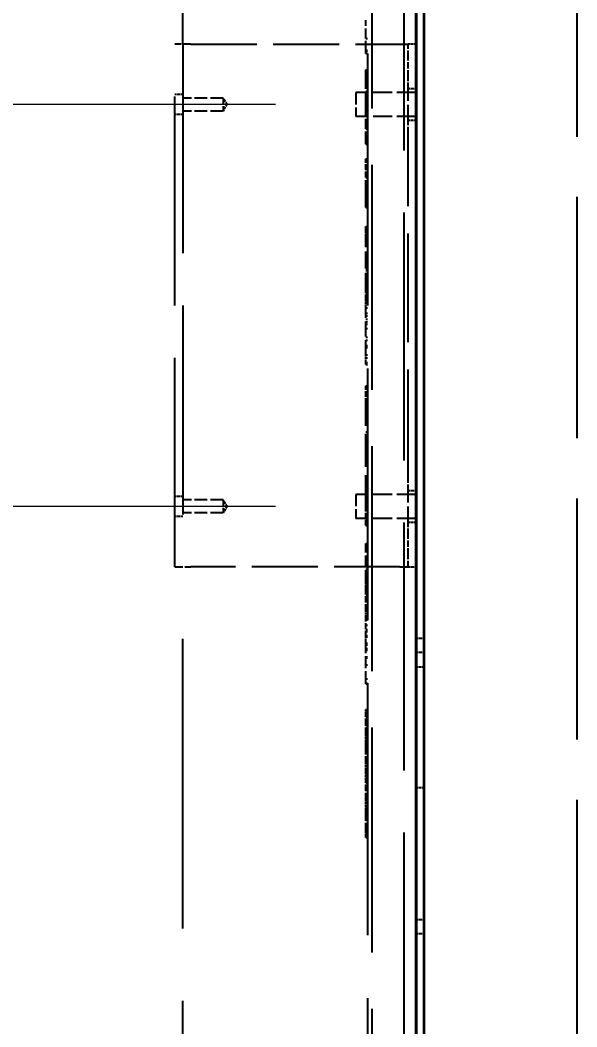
# Model space of a CAD drawing. Header units: millimetres. Extents: x 200 to 5740, y 200 to 4000.
# Drawn here: x 1855.9 to 1994.4, y 3194 to 3444.5 of the extents above; entities that cross this region are included whole.
import ezdxf

# ---------------------------------------------------------------- set-up
doc = ezdxf.new("R2010")
doc.units = ezdxf.units.MM
doc.header["$LTSCALE"] = 20
doc.linetypes.add('DASHED', pattern=[0.2067, 0.1654, -0.0413])
for name, color, linetype, lineweight in [('可見 (ISO)', 7, 'Continuous', 35), ('標註 (ISO)', 7, 'Continuous', 18), ('隱藏 (ISO)', 7, 'DASHED', 25)]:
    doc.layers.add(name, color=color, linetype=linetype, lineweight=lineweight)
doc.styles.add('註記文字 (JIS)', font='kaiu.ttf')
doc.dimstyles.new('預設 (JIS)', dxfattribs={"dimscale": 20, "dimtxt": 3, "dimasz": 3, "dimexe": 2, "dimexo": 1, "dimgap": 0.8, "dimtad": 1, "dimrnd": 1e-08, "dimdsep": 46, "dimtxsty": '註記文字 (JIS)', "dimblk": 'Filled-1', "dimcen": 0.09, "dimdle": 10, "dimclrd": 256, "dimclre": 256, "dimclrt": 256, "dimadec": 0, "dimazin": 2, "dimtfac": 0.833333, "dimtmove": 0, "dimatfit": 3, "dimfxl": 0, "dimtolj": 1, "dimtzin": 0, "dimlwd": -1, "dimlwe": -1, "dimarcsym": 0})

# ---------------------------------------------------------------- blocks, each defined once
blk = doc.blocks.new('Filled-1')
at = {"color": 0}
for p, q in [((0, 0), (-1, 0.1667)), ((-1, 0.1667), (-1, -0.1667)), ((-1, 0), (0, 0)), ((-1, -0.1667), (0, 0))]:
    blk.add_line(p, q, dxfattribs=at)
at = {"color": 0, "flags": 128}
blk.add_lwpolyline([(-1, -0.1667), (0, 0)], dxfattribs=at)
at = {"color": 0}
blk.add_solid([(-1, -0.1667), (0, 0), (-1, 0.1667), (-1, -0.1667)], dxfattribs=at)
blk = doc.blocks.new('*D24')
at = {"layer": 'Defpoints', "color": 0}
for p in [(1939.39, 3423.5), (1792.6, 3323.5), (1939.39, 3323.5)]:
    blk.add_point(p, dxfattribs=at)
at = {"layer": '標註 (ISO)'}
for p, q in [((1792.6, 3483.5), (1792.6, 3543.5)), ((1919.39, 3423.5), (1752.6, 3423.5)), ((1792.6, 3423.5), (1792.6, 3323.5)), ((1919.39, 3323.5), (1752.6, 3323.5)), ((1792.6, 3263.5), (1792.6, 3203.5))]:
    blk.add_line(p, q, dxfattribs=at)
at = {"layer": '標註 (ISO)', "xscale": 60, "yscale": 60, "zscale": 60}
for p, rotation in [((1792.6, 3423.5), 270), ((1792.6, 3323.5), 90)]:
    blk.add_blockref('Filled-1', p, dxfattribs=dict(at, rotation=rotation))
at = {"layer": '標註 (ISO)', "insert": (1712.62, 3317.31), "char_height": 60, "attachment_point": 1, "rotation": 90, "style": '註記文字 (JIS)'}
blk.add_mtext('\\A1;100', dxfattribs=at)
blk = doc.blocks.new('*D25')
at = {"layer": 'Defpoints', "color": 0}
for p in [(1651.42, 3623.5), (1896.39, 3623.5), (1896.39, 3123.5)]:
    blk.add_point(p, dxfattribs=at)
at = {"layer": '標註 (ISO)'}
for p, q in [((1876.39, 3623.5), (1611.42, 3623.5)), ((1651.42, 3183.5), (1651.42, 3563.5)), ((1876.39, 3123.5), (1611.42, 3123.5))]:
    blk.add_line(p, q, dxfattribs=at)
at = {"layer": '標註 (ISO)', "xscale": 60, "yscale": 60, "zscale": 60}
for p, rotation in [((1651.42, 3623.5), 90), ((1651.42, 3123.5), 270)]:
    blk.add_blockref('Filled-1', p, dxfattribs=dict(at, rotation=rotation))
at = {"layer": '標註 (ISO)', "insert": (1568.14, 3275.73), "char_height": 60, "attachment_point": 1, "rotation": 90, "style": '註記文字 (JIS)'}
blk.add_mtext('\\A1;\\f標楷體|b0|i0;\\H59.9909;※500', dxfattribs=at)

msp = doc.modelspace()

# ---------------------------------------------------------------- linework, layer by layer
at = {"layer": '可見 (ISO)'}
for p, q in [((1954.317, 3671.002), (1954.317, 3076.002)), ((1954.388, 3671.002), (1954.388, 3076.002)), ((1956.388, 3076.002), (1956.388, 3671.002)), ((1954.388, 3426.502), (1954.317, 3426.502)), ((1954.388, 3420.502), (1954.317, 3420.502)), ((1954.388, 3326.502), (1954.317, 3326.502)), ((1954.388, 3320.502), (1954.317, 3320.502))]:
    msp.add_line(p, q, dxfattribs=at)
at = {"layer": '隱藏 (ISO)', "ltscale": 18.660585}
msp.add_line((1951.388, 3103.502), (1951.388, 3643.502), dxfattribs=at)
at = {"layer": '隱藏 (ISO)', "ltscale": 21.770681}
for p, q in [((1896.388, 3438.502), (1896.388, 3618.502)), ((1896.388, 3128.502), (1896.388, 3308.502))]:
    msp.add_line(p, q, dxfattribs=at)
at = {"layer": '隱藏 (ISO)', "ltscale": 16.932753}
msp.add_line((1943.388, 3618.502), (1943.388, 3128.502), dxfattribs=at)
at = {"layer": '隱藏 (ISO)', "ltscale": 18.948557}
msp.add_line((1942.388, 3138.502), (1942.388, 3608.502), dxfattribs=at)
at = {"layer": '隱藏 (ISO)', "ltscale": 18.142235}
msp.add_line((1994.388, 3550.502), (1994.388, 3100.502), dxfattribs=at)
at = {"layer": '隱藏 (ISO)', "ltscale": 0.756515}
for p, q in [((1941.888, 3436.823), (1941.888, 3444.506)), ((1941.888, 3414.311), (1941.888, 3421.994))]:
    msp.add_line(p, q, dxfattribs=at)
at = {"layer": '隱藏 (ISO)', "ltscale": 0.047517}
for p, q in [((1941.888, 3439.96), (1942.388, 3439.96)), ((1941.888, 3437.042), (1942.388, 3437.042)), ((1941.888, 3436.823), (1942.388, 3436.823)), ((1941.888, 3436.191), (1942.388, 3436.191)), ((1941.888, 3432.18), (1942.388, 3432.18)), ((1941.888, 3430.94), (1942.388, 3430.94)), ((1941.888, 3426.856), (1942.388, 3426.856)), ((1941.888, 3417.447), (1942.388, 3417.447)), ((1941.888, 3414.53), (1942.388, 3414.53)), ((1941.888, 3414.311), (1942.388, 3414.311)), ((1941.888, 3413.679), (1942.388, 3413.679)), ((1941.888, 3409.984), (1942.388, 3409.984)), ((1941.888, 3405.365), (1942.388, 3405.365)), ((1941.888, 3401.402), (1942.388, 3401.402)), ((1941.888, 3397.853), (1942.388, 3397.853)), ((1941.888, 3393.165), (1942.388, 3393.165)), ((1941.888, 3392.625), (1942.388, 3392.625)), ((1941.888, 3391.337), (1942.388, 3391.337)), ((1941.888, 3390.899), (1942.388, 3390.899)), ((1941.888, 3388.401), (1942.388, 3388.401)), ((1941.888, 3388.247), (1942.388, 3388.247)), ((1941.888, 3386.676), (1942.388, 3386.676)), ((1941.888, 3386.161), (1942.388, 3386.161)), ((1941.888, 3385.208), (1942.388, 3385.208)), ((1941.888, 3384.384), (1942.388, 3384.384)), ((1941.888, 3383.122), (1942.388, 3383.122)), ((1941.888, 3382.607), (1942.388, 3382.607)), ((1941.888, 3382.17), (1942.388, 3382.17)), ((1941.888, 3380.264), (1942.388, 3380.264)), ((1941.888, 3379.26), (1942.388, 3379.26)), ((1941.888, 3377.56), (1942.388, 3377.56)), ((1941.888, 3377.328), (1942.388, 3377.328)), ((1941.888, 3376.35), (1942.388, 3376.35)), ((1941.888, 3374.985), (1942.388, 3374.985)), ((1941.888, 3374.753), (1942.388, 3374.753)), ((1941.888, 3374.676), (1942.388, 3374.676)), ((1941.888, 3372.951), (1942.388, 3372.951)), ((1941.888, 3371.586), (1942.388, 3371.586)), ((1941.888, 3370.916), (1942.388, 3370.916)), ((1941.888, 3370.067), (1942.388, 3370.067)), ((1941.888, 3369.397), (1942.388, 3369.397)), ((1941.888, 3368.856), (1942.388, 3368.856)), ((1941.888, 3367.801), (1942.388, 3367.801)), ((1941.888, 3365.637), (1942.388, 3365.637)), ((1941.888, 3364.839), (1942.388, 3364.839)), ((1941.888, 3363.577), (1942.388, 3363.577)), ((1941.888, 3363.088), (1942.388, 3363.088)), ((1941.888, 3361.183), (1942.388, 3361.183)), ((1941.888, 3360.513), (1942.388, 3360.513)), ((1941.888, 3359.328), (1942.388, 3359.328)), ((1941.888, 3358.839), (1942.388, 3358.839)), ((1941.888, 3353.509), (1942.388, 3353.509)), ((1941.888, 3353.406), (1942.388, 3353.406)), ((1941.888, 3351.758), (1942.388, 3351.758)), ((1941.888, 3349.105), (1942.388, 3349.105)), ((1941.888, 3343.981), (1942.388, 3343.981)), ((1941.888, 3342.075), (1942.388, 3342.075)), ((1941.888, 3337.311), (1942.388, 3337.311)), ((1941.888, 3335.174), (1942.388, 3335.174)), ((1941.888, 3330.487), (1942.388, 3330.487)), ((1941.888, 3328.556), (1942.388, 3328.556)), ((1941.888, 3323.122), (1942.388, 3323.122)), ((1941.888, 3320.316), (1942.388, 3320.316)), ((1941.888, 3318.848), (1942.388, 3318.848)), ((1941.888, 3318.719), (1942.388, 3318.719)), ((1941.888, 3314.264), (1942.388, 3314.264)), ((1941.888, 3314.032), (1942.388, 3314.032)), ((1941.888, 3314.007), (1942.388, 3314.007)), ((1941.888, 3313.054), (1942.388, 3313.054)), ((1941.888, 3309.474), (1942.388, 3309.474)), ((1941.888, 3307.852), (1942.388, 3307.852)), ((1941.888, 3307.44), (1942.388, 3307.44)), ((1941.888, 3305.869), (1942.388, 3305.869)), ((1941.888, 3305.637), (1942.388, 3305.637)), ((1941.888, 3304.685), (1942.388, 3304.685)), ((1941.888, 3304.35), (1942.388, 3304.35)), ((1941.888, 3302.65), (1942.388, 3302.65)), ((1941.888, 3302.135), (1942.388, 3302.135)), ((1941.888, 3301.749), (1942.388, 3301.749)), ((1941.888, 3301.311), (1942.388, 3301.311)), ((1941.888, 3297.835), (1942.388, 3297.835)), ((1941.888, 3297.603), (1942.388, 3297.603)), ((1941.888, 3295.904), (1942.388, 3295.904)), ((1941.888, 3295.749), (1942.388, 3295.749)), ((1941.888, 3295.26), (1942.388, 3295.26)), ((1941.888, 3293.972), (1942.388, 3293.972)), ((1941.888, 3292.916), (1942.388, 3292.916)), ((1941.888, 3292.376), (1942.388, 3292.376)), ((1941.888, 3291.423), (1942.388, 3291.423)), ((1941.888, 3291.062), (1942.388, 3291.062)), ((1941.888, 3289.492), (1942.388, 3289.492)), ((1941.888, 3289.054), (1942.388, 3289.054)), ((1941.888, 3288.152), (1942.388, 3288.152)), ((1941.888, 3287.766), (1942.388, 3287.766)), ((1941.888, 3286.118), (1942.388, 3286.118)), ((1941.888, 3285.835), (1942.388, 3285.835)), ((1941.888, 3284.11), (1942.388, 3284.11)), ((1941.888, 3280.607), (1942.388, 3280.607)), ((1941.888, 3279.5), (1942.388, 3279.5)), ((1941.888, 3279.346), (1942.388, 3279.346)), ((1941.888, 3272.985), (1942.388, 3272.985)), ((1941.888, 3272.908), (1942.388, 3272.908)), ((1941.888, 3272.702), (1942.388, 3272.702)), ((1941.888, 3272.625), (1942.388, 3272.625)), ((1941.888, 3271.723), (1942.388, 3271.723)), ((1941.888, 3271.363), (1942.388, 3271.363)), ((1941.888, 3271.157), (1942.388, 3271.157)), ((1941.888, 3270.848), (1942.388, 3270.848)), ((1941.888, 3269.097), (1942.388, 3269.097)), ((1941.888, 3268.504), (1942.388, 3268.504)), ((1941.888, 3267.088), (1942.388, 3267.088)), ((1941.888, 3266.779), (1942.388, 3266.779)), ((1941.888, 3266.736), (1942.388, 3266.736)), ((1941.888, 3266.728), (1942.388, 3266.728)), ((1941.888, 3266.522), (1942.388, 3266.522)), ((1941.888, 3266.496), (1942.388, 3266.496)), ((1941.888, 3266.161), (1942.388, 3266.161)), ((1941.888, 3265.698), (1942.388, 3265.698)), ((1941.888, 3265.183), (1942.388, 3265.183)), ((1941.888, 3264.822), (1942.388, 3264.822)), ((1941.888, 3264.667), (1942.388, 3264.667)), ((1941.888, 3262.17), (1942.388, 3262.17)), ((1941.888, 3260.496), (1942.388, 3260.496)), ((1941.888, 3259.672), (1942.388, 3259.672)), ((1941.888, 3258.281), (1942.388, 3258.281)), ((1941.888, 3257.921), (1942.388, 3257.921)), ((1941.888, 3256.942), (1942.388, 3256.942)), ((1941.888, 3256.53), (1942.388, 3256.53)), ((1941.888, 3255.938), (1942.388, 3255.938)), ((1941.888, 3255.783), (1942.388, 3255.783)), ((1941.888, 3255.346), (1942.388, 3255.346)), ((1941.888, 3254.702), (1942.388, 3254.702)), ((1941.888, 3250.534), (1942.388, 3250.534)), ((1941.888, 3250.504), (1942.388, 3250.504)), ((1941.888, 3250.35), (1942.388, 3250.35)), ((1941.888, 3250.118), (1942.388, 3250.118)), ((1941.888, 3249.603), (1942.388, 3249.603)), ((1941.888, 3248.584), (1942.388, 3248.584)), ((1941.888, 3248.573), (1942.388, 3248.573)), ((1941.888, 3248.522), (1942.388, 3248.522)), ((1941.888, 3247.492), (1942.388, 3247.492)), ((1941.888, 3245.998), (1942.388, 3245.998)), ((1941.888, 3245.457), (1942.388, 3245.457)), ((1941.888, 3244.273), (1942.388, 3244.273)), ((1941.888, 3243.191), (1942.388, 3243.191)), ((1941.888, 3243.114), (1942.388, 3243.114)), ((1941.888, 3242.702), (1942.388, 3242.702)), ((1941.888, 3242.367), (1942.388, 3242.367)), ((1941.888, 3241.672), (1942.388, 3241.672)), ((1941.888, 3241.466), (1942.388, 3241.466)), ((1941.888, 3241.183), (1942.388, 3241.183)), ((1941.888, 3241.157), (1942.388, 3241.157))]:
    msp.add_line(p, q, dxfattribs=at)
at = {"layer": '隱藏 (ISO)', "ltscale": 0.598278}
for p, q in [((1898.388, 3438.502), (1894.388, 3438.502)), ((1894.388, 3308.502), (1898.388, 3308.502))]:
    msp.add_line(p, q, dxfattribs=at)
at = {"layer": '隱藏 (ISO)', "ltscale": 15.72327}
for p, q in [((1894.388, 3308.502), (1894.388, 3438.502)), ((1896.388, 3438.502), (1896.388, 3308.502))]:
    msp.add_line(p, q, dxfattribs=at)
at = {"layer": '隱藏 (ISO)', "ltscale": 4.952111}
for p, q in [((1898.388, 3438.502), (1950.388, 3438.502)), ((1950.388, 3308.502), (1898.388, 3308.502))]:
    msp.add_line(p, q, dxfattribs=at)
at = {"layer": '隱藏 (ISO)', "ltscale": 0.299089}
for p, q in [((1950.388, 3438.502), (1952.388, 3438.502)), ((1950.388, 3308.502), (1952.388, 3308.502))]:
    msp.add_line(p, q, dxfattribs=at)
at = {"layer": '隱藏 (ISO)', "ltscale": 0.448684}
for p, q in [((1952.388, 3435.502), (1952.388, 3438.502)), ((1952.388, 3427.502), (1952.388, 3430.502)), ((1952.388, 3416.502), (1952.388, 3419.502)), ((1952.388, 3327.502), (1952.388, 3330.502)), ((1952.388, 3316.502), (1952.388, 3319.502)), ((1952.388, 3308.502), (1952.388, 3311.502))]:
    msp.add_line(p, q, dxfattribs=at)
at = {"layer": '隱藏 (ISO)', "ltscale": 0.19037}
for p, q in [((1954.388, 3438.502), (1952.388, 3438.502)), ((1952.388, 3427.502), (1954.388, 3427.502)), ((1896.388, 3426.002), (1894.388, 3426.002)), ((1896.388, 3421.002), (1894.388, 3421.002)), ((1954.388, 3419.502), (1952.388, 3419.502)), ((1952.388, 3327.502), (1954.388, 3327.502)), ((1896.388, 3326.002), (1894.388, 3326.002)), ((1896.388, 3321.002), (1894.388, 3321.002)), ((1954.388, 3319.502), (1952.388, 3319.502)), ((1952.388, 3308.502), (1954.388, 3308.502)), ((1954.388, 3290.752), (1956.388, 3290.752)), ((1954.388, 3287.252), (1956.388, 3287.252)), ((1956.388, 3283.502), (1954.388, 3283.502)), ((1956.388, 3253.502), (1954.388, 3253.502)), ((1954.388, 3220.752), (1956.388, 3220.752)), ((1954.388, 3217.252), (1956.388, 3217.252))]:
    msp.add_line(p, q, dxfattribs=at)
at = {"layer": '隱藏 (ISO)', "ltscale": 0.082597}
for p, q in [((1941.888, 3436.191), (1941.888, 3436.823)), ((1941.888, 3413.679), (1941.888, 3414.311))]:
    msp.add_line(p, q, dxfattribs=at)
at = {"layer": '隱藏 (ISO)', "ltscale": 0.476074}
for p, q in [((1952.388, 3430.502), (1952.388, 3435.502)), ((1952.388, 3311.502), (1952.388, 3316.502))]:
    msp.add_line(p, q, dxfattribs=at)
at = {"layer": '隱藏 (ISO)', "ltscale": 0.117979}
msp.add_line((1941.888, 3430.94), (1941.888, 3432.18), dxfattribs=at)
at = {"layer": '隱藏 (ISO)', "ltscale": 1.311925}
msp.add_line((1941.888, 3421.994), (1941.888, 3430.94), dxfattribs=at)
at = {"layer": '隱藏 (ISO)', "ltscale": 1.196656}
for p, q in [((1952.388, 3419.502), (1952.388, 3427.502)), ((1952.388, 3319.502), (1952.388, 3327.502))]:
    msp.add_line(p, q, dxfattribs=at)
at = {"layer": '隱藏 (ISO)', "ltscale": 0.952248}
for p, q in [((1906.388, 3425.123), (1896.388, 3425.123)), ((1906.388, 3421.881), (1896.388, 3421.881)), ((1906.388, 3325.123), (1896.388, 3325.123)), ((1906.388, 3321.881), (1896.388, 3321.881))]:
    msp.add_line(p, q, dxfattribs=at)
at = {"layer": '隱藏 (ISO)', "ltscale": 0.484885}
for p, q in [((1906.388, 3425.123), (1906.388, 3421.881)), ((1906.388, 3325.123), (1906.388, 3321.881))]:
    msp.add_line(p, q, dxfattribs=at)
at = {"layer": '隱藏 (ISO)', "ltscale": 0.18}
for p, q in [((1907.362, 3423.502), (1906.388, 3425.123)), ((1907.362, 3423.502), (1906.388, 3421.881)), ((1907.362, 3323.502), (1906.388, 3325.123)), ((1907.362, 3323.502), (1906.388, 3321.881))]:
    msp.add_line(p, q, dxfattribs=at)
at = {"layer": '隱藏 (ISO)', "ltscale": 0.897467}
for p, q in [((1939.388, 3426.502), (1939.388, 3420.502)), ((1939.388, 3326.502), (1939.388, 3320.502))]:
    msp.add_line(p, q, dxfattribs=at)
at = {"layer": '隱藏 (ISO)', "ltscale": 1.421688}
for p, q in [((1954.317, 3426.502), (1939.388, 3426.502)), ((1954.317, 3420.502), (1939.388, 3420.502)), ((1954.317, 3326.502), (1939.388, 3326.502)), ((1954.317, 3320.502), (1939.388, 3320.502))]:
    msp.add_line(p, q, dxfattribs=at)
at = {"layer": '隱藏 (ISO)', "ltscale": 8.190095}
msp.add_line((1952.388, 3330.502), (1952.388, 3416.502), dxfattribs=at)
at = {"layer": '隱藏 (ISO)', "ltscale": 0.439802}
msp.add_line((1941.888, 3405.365), (1941.888, 3409.984), dxfattribs=at)
at = {"layer": '隱藏 (ISO)', "ltscale": 2.065484}
msp.add_line((1941.888, 3397.853), (1941.888, 3405.365), dxfattribs=at)
at = {"layer": '隱藏 (ISO)', "ltscale": 0.102788}
msp.add_line((1941.888, 3392.625), (1941.888, 3393.165), dxfattribs=at)
at = {"layer": '隱藏 (ISO)', "ltscale": 0.164211}
msp.add_line((1941.888, 3390.899), (1941.888, 3392.625), dxfattribs=at)
at = {"layer": '隱藏 (ISO)', "ltscale": 1.292314}
msp.add_line((1941.888, 3377.328), (1941.888, 3390.899), dxfattribs=at)
at = {"layer": '隱藏 (ISO)', "ltscale": 0.373365}
msp.add_line((1941.888, 3374.985), (1941.888, 3377.328), dxfattribs=at)
at = {"layer": '隱藏 (ISO)', "ltscale": 0.210821}
msp.add_line((1941.888, 3372.951), (1941.888, 3374.985), dxfattribs=at)
at = {"layer": '隱藏 (ISO)', "ltscale": 1.120646}
msp.add_line((1941.888, 3361.183), (1941.888, 3372.951), dxfattribs=at)
at = {"layer": '隱藏 (ISO)', "ltscale": 0.176473}
msp.add_line((1941.888, 3359.328), (1941.888, 3361.183), dxfattribs=at)
at = {"layer": '隱藏 (ISO)', "ltscale": 0.067727}
msp.add_line((1941.888, 3358.839), (1941.888, 3359.328), dxfattribs=at)
at = {"layer": '隱藏 (ISO)', "ltscale": 0.021022}
msp.add_line((1941.888, 3353.406), (1941.888, 3353.509), dxfattribs=at)
at = {"layer": '隱藏 (ISO)', "ltscale": 0.409451}
msp.add_line((1941.888, 3349.105), (1941.888, 3353.406), dxfattribs=at)
at = {"layer": '隱藏 (ISO)', "ltscale": 2.474371}
msp.add_line((1941.888, 3323.122), (1941.888, 3349.105), dxfattribs=at)
at = {"layer": '隱藏 (ISO)', "ltscale": 0.406998}
msp.add_line((1941.888, 3318.848), (1941.888, 3323.122), dxfattribs=at)
at = {"layer": '隱藏 (ISO)', "ltscale": 0.016107}
msp.add_line((1941.888, 3318.719), (1941.888, 3318.848), dxfattribs=at)
at = {"layer": '隱藏 (ISO)', "ltscale": 0.023037}
msp.add_line((1941.888, 3314.032), (1941.888, 3314.264), dxfattribs=at)
at = {"layer": '隱藏 (ISO)', "ltscale": 0.002352}
msp.add_line((1941.888, 3314.007), (1941.888, 3314.032), dxfattribs=at)
at = {"layer": '隱藏 (ISO)', "ltscale": 0.887668}
msp.add_line((1941.888, 3304.685), (1941.888, 3314.007), dxfattribs=at)
at = {"layer": '隱藏 (ISO)', "ltscale": 0.19364}
msp.add_line((1941.888, 3302.65), (1941.888, 3304.685), dxfattribs=at)
at = {"layer": '隱藏 (ISO)', "ltscale": 0.48057}
msp.add_line((1941.888, 3297.603), (1941.888, 3302.65), dxfattribs=at)
at = {"layer": '隱藏 (ISO)', "ltscale": 0.161758}
msp.add_line((1941.888, 3295.904), (1941.888, 3297.603), dxfattribs=at)
at = {"layer": '隱藏 (ISO)', "ltscale": 0.460951}
msp.add_line((1941.888, 3291.062), (1941.888, 3295.904), dxfattribs=at)
at = {"layer": '隱藏 (ISO)', "ltscale": 0.191187}
msp.add_line((1941.888, 3289.054), (1941.888, 3291.062), dxfattribs=at)
at = {"layer": '隱藏 (ISO)', "ltscale": 0.90974}
msp.add_line((1941.888, 3279.5), (1941.888, 3289.054), dxfattribs=at)
at = {"layer": '隱藏 (ISO)', "ltscale": 0.015277}
msp.add_line((1941.888, 3279.346), (1941.888, 3279.5), dxfattribs=at)
at = {"layer": '隱藏 (ISO)', "ltscale": 0.180547}
msp.add_line((1941.888, 3271.723), (1941.888, 3272.985), dxfattribs=at)
at = {"layer": '隱藏 (ISO)', "ltscale": 0.531695}
msp.add_line((1941.888, 3266.736), (1941.888, 3271.723), dxfattribs=at)
at = {"layer": '隱藏 (ISO)', "ltscale": 0.064827}
msp.add_line((1941.888, 3266.728), (1941.888, 3266.736), dxfattribs=at)
at = {"layer": '隱藏 (ISO)', "ltscale": 0.181378}
msp.add_line((1941.888, 3264.822), (1941.888, 3266.728), dxfattribs=at)
at = {"layer": '隱藏 (ISO)', "ltscale": 0.910311}
msp.add_line((1941.888, 3262.17), (1941.888, 3264.822), dxfattribs=at)
at = {"layer": '隱藏 (ISO)', "ltscale": 0.502595}
msp.add_line((1941.888, 3259.672), (1941.888, 3262.17), dxfattribs=at)
at = {"layer": '隱藏 (ISO)', "ltscale": 0.184206}
msp.add_line((1941.888, 3257.921), (1941.888, 3259.672), dxfattribs=at)
at = {"layer": '隱藏 (ISO)', "ltscale": 0.097882}
msp.add_line((1941.888, 3256.942), (1941.888, 3257.921), dxfattribs=at)
at = {"layer": '隱藏 (ISO)', "ltscale": 0.039138}
msp.add_line((1941.888, 3256.53), (1941.888, 3256.942), dxfattribs=at)
at = {"layer": '隱藏 (ISO)', "ltscale": 0.189228}
msp.add_line((1941.888, 3255.346), (1941.888, 3256.53), dxfattribs=at)
at = {"layer": '隱藏 (ISO)', "ltscale": 0.510958}
msp.add_line((1941.888, 3250.534), (1941.888, 3255.346), dxfattribs=at)
at = {"layer": '隱藏 (ISO)', "ltscale": 0.104053}
msp.add_line((1941.888, 3250.504), (1941.888, 3250.534), dxfattribs=at)
at = {"layer": '隱藏 (ISO)', "ltscale": 0.18383}
msp.add_line((1941.888, 3248.573), (1941.888, 3250.504), dxfattribs=at)
at = {"layer": '隱藏 (ISO)', "ltscale": 0.728133}
msp.add_line((1941.888, 3245.998), (1941.888, 3248.573), dxfattribs=at)
at = {"layer": '隱藏 (ISO)', "ltscale": 0.512871}
msp.add_line((1941.888, 3243.114), (1941.888, 3245.998), dxfattribs=at)
at = {"layer": '隱藏 (ISO)', "ltscale": 0.182435}
msp.add_line((1941.888, 3241.466), (1941.888, 3243.114), dxfattribs=at)
at = {"layer": '隱藏 (ISO)', "ltscale": 0.031178}
msp.add_line((1941.888, 3241.157), (1941.888, 3241.466), dxfattribs=at)

# ---------------------------------------------------------------- dimensions: what is measured, and where the dimension line sits
at = {"layer": '標註 (ISO)'}
dim = msp.add_linear_dim(base=(1651.42, 3623.502), p1=(1896.388, 3123.502), p2=(1896.388, 3623.502), angle=270, text='\\f標楷體|b0|i0;\\H59.9909;※<>', dimstyle='預設 (JIS)', override={"dimgap": 0.8, "dimdec": 2, "dimtol": 0, "dimlim": 0, "dimtp": 0, "dimtm": 0, "dimtdec": 2, "dimtofl": 0, "dimatfit": 1}, dxfattribs=at)
dim.commit()
dim.dimension.update_dxf_attribs({"geometry": '*D25', "text_midpoint": (1651.42, 3373.502), "dimtype": 160})
dim = msp.add_linear_dim(base=(1792.597, 3323.502), p1=(1939.388, 3423.502), p2=(1939.388, 3323.502), angle=90, dimstyle='預設 (JIS)', override={"dimgap": 0.8, "dimdec": 2, "dimtol": 0, "dimlim": 0, "dimtp": 0, "dimtm": 0, "dimtdec": 2, "dimtofl": 1, "dimatfit": 1}, dxfattribs=at)
dim.commit()
dim.dimension.update_dxf_attribs({"geometry": '*D24', "text_midpoint": (1792.597, 3373.502), "dimtype": 160})

doc.saveas('drawing.dxf')
